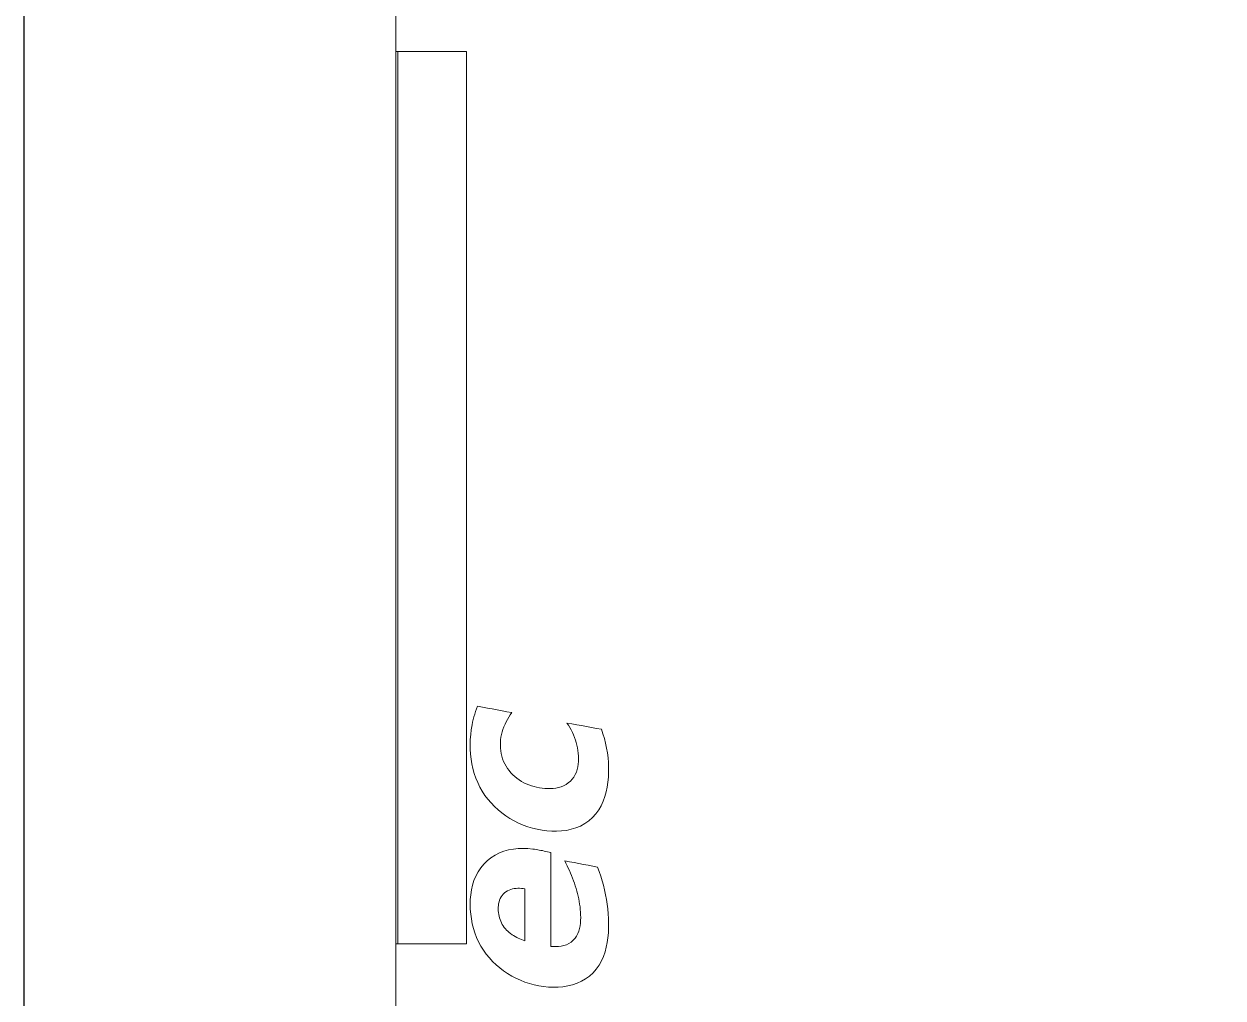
# Model space of a CAD drawing. Header units: millimetres. Extents: x 37984 to 70752, y 14140 to 37584.
# Drawn here: x 45890.52 to 45906.64, y 24617.67 to 24630.77 of the extents above; entities that cross this region are included whole.
import ezdxf

# ---------------------------------------------------------------- set-up
doc = ezdxf.new("R2010")
doc.units = ezdxf.units.MM
doc.set_wipeout_variables(frame=1)
doc.layers.add('000-PI-Oprema', color=30, linetype='Continuous', lineweight=5)
doc.layers.add('004-PI-DIN Šina', color=3, linetype='Continuous')

# ---------------------------------------------------------------- blocks, each defined once
blk = doc.blocks.new('*U464')
at = {"layer": '004-PI-DIN Šina'}
blk.add_lwpolyline([(280, -17.5), (280, 17.5), (0, 17.5), (0, -17.5)], close=True, dxfattribs=at)
blk = doc.blocks.new('F60-47290126')
blk.add_wipeout([(46615.131, 36167.854), (46650.831, 36167.854), (46650.831, 36078.354), (46615.131, 36078.354)]).dxf.layer = '000-PI-Oprema'
at = {"layer": '000-PI-Oprema'}
for p, q in [((46615.131, 36101.825), (46615.131, 36144.384)), ((46615.131, 36129.104), (46615.131, 36129.104)), ((46616.083, 36129.104), (46615.131, 36129.104)), ((46615.157, 36129.104), (46615.157, 36117.104)), ((46615.157, 36129.104), (46615.157, 36117.104)), ((46615.157, 36129.104), (46615.157, 36117.104)), ((46615.157, 36129.104), (46615.157, 36117.104)), ((46616.083, 36117.104), (46616.083, 36129.104)), ((46616.083, 36117.104), (46616.083, 36129.104)), ((46616.083, 36117.104), (46616.083, 36129.104)), ((46616.083, 36117.104), (46616.083, 36129.104)), ((46616.083, 36117.104), (46616.083, 36129.104)), ((46616.182, 36120.157), (46616.193, 36120.193)), ((46616.193, 36120.193), (46616.204, 36120.229)), ((46616.204, 36120.229), (46616.217, 36120.265)), ((46616.217, 36120.265), (46616.23, 36120.3)), ((46616.23, 36120.3), (46616.296, 36120.287)), ((46616.23, 36120.3), (46616.23, 36120.3)), ((46616.296, 36120.287), (46616.362, 36120.275)), ((46616.362, 36120.275), (46616.428, 36120.263)), ((46616.428, 36120.263), (46616.494, 36120.251)), ((46616.494, 36120.251), (46616.56, 36120.238)), ((46616.56, 36120.238), (46616.626, 36120.226)), ((46616.626, 36120.226), (46616.692, 36120.214)), ((46616.692, 36120.214), (46616.671, 36120.184)), ((46616.692, 36120.214), (46616.692, 36120.214)), ((46616.145, 36119.983), (46616.157, 36120.048)), ((46616.157, 36120.048), (46616.164, 36120.084)), ((46616.157, 36120.048), (46616.157, 36120.048)), ((46616.164, 36120.084), (46616.173, 36120.121)), ((46616.173, 36120.121), (46616.182, 36120.157)), ((46616.6, 36120.056), (46616.585, 36120.022)), ((46616.616, 36120.089), (46616.6, 36120.056)), ((46616.633, 36120.121), (46616.616, 36120.089)), ((46616.652, 36120.153), (46616.633, 36120.121)), ((46616.671, 36120.184), (46616.652, 36120.153)), ((46617.432, 36120.073), (46617.498, 36120.062)), ((46617.452, 36120.043), (46617.432, 36120.073)), ((46617.432, 36120.073), (46617.432, 36120.073)), ((46617.472, 36120.012), (46617.452, 36120.043)), ((46617.498, 36120.062), (46617.564, 36120.05)), ((46617.564, 36120.05), (46617.63, 36120.038)), ((46617.63, 36120.038), (46617.697, 36120.026)), ((46617.697, 36120.026), (46617.763, 36120.014)), ((46616.133, 36119.852), (46616.138, 36119.918)), ((46616.138, 36119.918), (46616.145, 36119.983)), ((46616.545, 36119.882), (46616.54, 36119.846)), ((46616.552, 36119.918), (46616.545, 36119.882)), ((46616.561, 36119.953), (46616.552, 36119.918)), ((46616.572, 36119.988), (46616.561, 36119.953)), ((46616.585, 36120.022), (46616.572, 36119.988)), ((46617.49, 36119.98), (46617.472, 36120.012)), ((46617.506, 36119.947), (46617.49, 36119.98)), ((46617.522, 36119.914), (46617.506, 36119.947)), ((46617.535, 36119.88), (46617.522, 36119.914)), ((46617.548, 36119.845), (46617.535, 36119.88)), ((46617.763, 36120.014), (46617.829, 36120.002)), ((46617.829, 36120.002), (46617.895, 36119.99)), ((46617.895, 36119.99), (46617.917, 36119.928)), ((46617.895, 36119.99), (46617.895, 36119.99)), ((46617.917, 36119.928), (46617.936, 36119.865)), ((46617.936, 36119.865), (46617.952, 36119.802)), ((46616.131, 36119.786), (46616.133, 36119.852)), ((46616.132, 36119.72), (46616.131, 36119.786)), ((46616.137, 36119.654), (46616.132, 36119.72)), ((46616.54, 36119.846), (46616.537, 36119.809)), ((46616.537, 36119.809), (46616.537, 36119.773)), ((46616.537, 36119.773), (46616.539, 36119.736)), ((46616.539, 36119.736), (46616.543, 36119.7)), ((46617.558, 36119.81), (46617.548, 36119.845)), ((46617.567, 36119.774), (46617.558, 36119.81)), ((46617.575, 36119.738), (46617.567, 36119.774)), ((46617.581, 36119.702), (46617.575, 36119.738)), ((46617.585, 36119.666), (46617.581, 36119.702)), ((46617.952, 36119.802), (46617.966, 36119.737)), ((46617.966, 36119.737), (46617.977, 36119.672)), ((46616.144, 36119.589), (46616.137, 36119.654)), ((46616.155, 36119.524), (46616.144, 36119.589)), ((46616.543, 36119.7), (46616.549, 36119.664)), ((46616.549, 36119.664), (46616.557, 36119.628)), ((46616.557, 36119.628), (46616.568, 36119.593)), ((46616.568, 36119.593), (46616.581, 36119.558)), ((46616.581, 36119.558), (46616.596, 36119.525)), ((46617.584, 36119.519), (46617.587, 36119.556)), ((46617.588, 36119.629), (46617.585, 36119.666)), ((46617.587, 36119.556), (46617.589, 36119.592)), ((46617.589, 36119.592), (46617.588, 36119.629)), ((46617.977, 36119.672), (46617.985, 36119.607)), ((46617.985, 36119.607), (46617.99, 36119.542)), ((46617.99, 36119.542), (46617.993, 36119.476)), ((46616.168, 36119.46), (46616.155, 36119.524)), ((46616.186, 36119.396), (46616.168, 36119.46)), ((46616.207, 36119.333), (46616.186, 36119.396)), ((46616.596, 36119.525), (46616.614, 36119.493)), ((46616.614, 36119.493), (46616.634, 36119.462)), ((46616.634, 36119.462), (46616.655, 36119.433)), ((46616.655, 36119.433), (46616.679, 36119.405)), ((46616.679, 36119.405), (46616.704, 36119.378)), ((46617.544, 36119.379), (46617.559, 36119.412)), ((46617.559, 36119.412), (46617.57, 36119.447)), ((46617.57, 36119.447), (46617.579, 36119.483)), ((46617.579, 36119.483), (46617.584, 36119.519)), ((46617.993, 36119.41), (46617.99, 36119.344)), ((46617.993, 36119.476), (46617.993, 36119.41)), ((46616.232, 36119.272), (46616.207, 36119.333)), ((46616.261, 36119.213), (46616.232, 36119.272)), ((46616.704, 36119.378), (46616.731, 36119.353)), ((46616.731, 36119.353), (46616.76, 36119.33)), ((46616.76, 36119.33), (46616.79, 36119.308)), ((46616.79, 36119.308), (46616.821, 36119.289)), ((46616.821, 36119.289), (46616.853, 36119.271)), ((46616.853, 36119.271), (46616.886, 36119.255)), ((46616.886, 36119.255), (46616.92, 36119.241)), ((46616.92, 36119.241), (46616.954, 36119.229)), ((46616.954, 36119.229), (46616.99, 36119.219)), ((46616.99, 36119.219), (46617.025, 36119.21)), ((46617.353, 36119.216), (46617.387, 36119.229)), ((46617.387, 36119.229), (46617.42, 36119.246)), ((46617.42, 36119.246), (46617.451, 36119.267)), ((46617.451, 36119.267), (46617.479, 36119.29)), ((46617.479, 36119.29), (46617.504, 36119.317)), ((46617.504, 36119.317), (46617.526, 36119.347)), ((46617.526, 36119.347), (46617.544, 36119.379)), ((46617.984, 36119.278), (46617.974, 36119.213)), ((46617.99, 36119.344), (46617.984, 36119.278)), ((46616.293, 36119.156), (46616.261, 36119.213)), ((46616.329, 36119.101), (46616.293, 36119.156)), ((46616.369, 36119.048), (46616.329, 36119.101)), ((46617.025, 36119.21), (46617.062, 36119.204)), ((46617.062, 36119.204), (46617.098, 36119.199)), ((46617.098, 36119.199), (46617.135, 36119.195)), ((46617.135, 36119.195), (46617.171, 36119.193)), ((46617.171, 36119.193), (46617.208, 36119.193)), ((46617.208, 36119.193), (46617.245, 36119.195)), ((46617.245, 36119.195), (46617.281, 36119.199)), ((46617.281, 36119.199), (46617.318, 36119.206)), ((46617.318, 36119.206), (46617.353, 36119.216)), ((46617.943, 36119.085), (46617.92, 36119.022)), ((46617.961, 36119.148), (46617.943, 36119.085)), ((46617.974, 36119.213), (46617.961, 36119.148)), ((46616.412, 36118.998), (46616.369, 36119.048)), ((46616.458, 36118.951), (46616.412, 36118.998)), ((46616.507, 36118.906), (46616.458, 36118.951)), ((46616.557, 36118.864), (46616.507, 36118.906)), ((46617.859, 36118.905), (46617.821, 36118.852)), ((46617.893, 36118.962), (46617.859, 36118.905)), ((46617.92, 36119.022), (46617.893, 36118.962)), ((46616.61, 36118.826), (46616.557, 36118.864)), ((46616.666, 36118.79), (46616.61, 36118.826)), ((46616.723, 36118.757), (46616.666, 36118.79)), ((46616.782, 36118.728), (46616.723, 36118.757)), ((46617.727, 36118.758), (46617.673, 36118.72)), ((46617.776, 36118.802), (46617.727, 36118.758)), ((46617.821, 36118.852), (46617.776, 36118.802)), ((46616.843, 36118.702), (46616.782, 36118.728)), ((46616.905, 36118.679), (46616.843, 36118.702)), ((46616.968, 36118.66), (46616.905, 36118.679)), ((46617.032, 36118.644), (46616.968, 36118.66)), ((46617.097, 36118.632), (46617.032, 36118.644)), ((46617.162, 36118.624), (46617.097, 36118.632)), ((46617.228, 36118.62), (46617.162, 36118.624)), ((46617.294, 36118.619), (46617.228, 36118.62)), ((46617.36, 36118.622), (46617.294, 36118.619)), ((46617.426, 36118.63), (46617.36, 36118.622)), ((46617.49, 36118.644), (46617.426, 36118.63)), ((46617.553, 36118.663), (46617.49, 36118.644)), ((46617.615, 36118.688), (46617.553, 36118.663)), ((46617.673, 36118.72), (46617.615, 36118.688)), ((46616.36, 36118.221), (46616.411, 36118.262)), ((46616.411, 36118.262), (46616.466, 36118.298)), ((46616.466, 36118.298), (46616.524, 36118.327)), ((46616.524, 36118.327), (46616.585, 36118.35)), ((46616.585, 36118.35), (46616.648, 36118.367)), ((46616.648, 36118.367), (46616.712, 36118.379)), ((46616.712, 36118.379), (46616.777, 36118.385)), ((46616.777, 36118.385), (46616.843, 36118.387)), ((46616.843, 36118.387), (46616.908, 36118.385)), ((46616.908, 36118.385), (46616.973, 36118.379)), ((46616.973, 36118.379), (46616.973, 36118.379)), ((46616.973, 36118.379), (46616.995, 36118.376)), ((46616.995, 36118.376), (46617.017, 36118.373)), ((46617.017, 36118.373), (46617.039, 36118.369)), ((46617.039, 36118.369), (46617.061, 36118.365)), ((46617.061, 36118.365), (46617.083, 36118.361)), ((46617.083, 36118.361), (46617.105, 36118.357)), ((46617.105, 36118.357), (46617.127, 36118.352)), ((46617.127, 36118.352), (46617.127, 36118.352)), ((46617.127, 36118.352), (46617.218, 36118.334)), ((46617.218, 36118.334), (46617.218, 36118.334)), ((46617.218, 36118.334), (46617.218, 36118.153)), ((46616.237, 36118.071), (46616.273, 36118.125)), ((46616.273, 36118.125), (46616.314, 36118.176)), ((46616.314, 36118.176), (46616.36, 36118.221)), ((46617.218, 36118.153), (46617.218, 36117.973)), ((46617.403, 36118.22), (46617.403, 36118.22)), ((46617.403, 36118.22), (46617.466, 36118.208)), ((46617.419, 36118.187), (46617.403, 36118.22)), ((46617.435, 36118.154), (46617.419, 36118.187)), ((46617.451, 36118.121), (46617.435, 36118.154)), ((46617.466, 36118.088), (46617.451, 36118.121)), ((46617.466, 36118.208), (46617.529, 36118.196)), ((46617.529, 36118.196), (46617.592, 36118.184)), ((46617.592, 36118.184), (46617.655, 36118.172)), ((46617.655, 36118.172), (46617.717, 36118.16)), ((46617.717, 36118.16), (46617.78, 36118.149)), ((46617.78, 36118.149), (46617.843, 36118.137)), ((46617.843, 36118.137), (46617.843, 36118.137)), ((46617.843, 36118.137), (46617.866, 36118.076)), ((46616.162, 36117.891), (46616.181, 36117.954)), ((46616.181, 36117.954), (46616.206, 36118.014)), ((46616.206, 36118.014), (46616.237, 36118.071)), ((46617.218, 36117.973), (46617.218, 36117.792)), ((46617.48, 36118.054), (46617.466, 36118.088)), ((46617.494, 36118.021), (46617.48, 36118.054)), ((46617.508, 36117.987), (46617.494, 36118.021)), ((46617.521, 36117.953), (46617.508, 36117.987)), ((46617.533, 36117.918), (46617.521, 36117.953)), ((46617.866, 36118.076), (46617.886, 36118.015)), ((46617.886, 36118.015), (46617.905, 36117.953)), ((46617.905, 36117.953), (46617.922, 36117.891)), ((46616.138, 36117.763), (46616.148, 36117.828)), ((46616.148, 36117.828), (46616.162, 36117.891)), ((46616.576, 36117.772), (46616.56, 36117.754)), ((46616.593, 36117.789), (46616.576, 36117.772)), ((46616.612, 36117.804), (46616.593, 36117.789)), ((46616.633, 36117.817), (46616.612, 36117.804)), ((46616.654, 36117.827), (46616.633, 36117.817)), ((46616.677, 36117.836), (46616.654, 36117.827)), ((46616.7, 36117.842), (46616.677, 36117.836)), ((46616.724, 36117.847), (46616.7, 36117.842)), ((46616.748, 36117.85), (46616.724, 36117.847)), ((46616.772, 36117.851), (46616.748, 36117.85)), ((46616.796, 36117.851), (46616.772, 36117.851)), ((46616.82, 36117.85), (46616.796, 36117.851)), ((46616.844, 36117.847), (46616.82, 36117.85)), ((46616.868, 36117.842), (46616.844, 36117.847)), ((46616.868, 36117.743), (46616.868, 36117.842)), ((46616.868, 36117.842), (46616.868, 36117.842)), ((46617.218, 36117.792), (46617.218, 36117.612)), ((46617.544, 36117.884), (46617.533, 36117.918)), ((46617.555, 36117.849), (46617.544, 36117.884)), ((46617.565, 36117.814), (46617.555, 36117.849)), ((46617.575, 36117.779), (46617.565, 36117.814)), ((46617.583, 36117.744), (46617.575, 36117.779)), ((46617.922, 36117.891), (46617.938, 36117.828)), ((46617.938, 36117.828), (46617.951, 36117.765)), ((46616.131, 36117.633), (46616.133, 36117.698)), ((46616.133, 36117.568), (46616.131, 36117.633)), ((46616.133, 36117.698), (46616.138, 36117.763)), ((46616.51, 36117.62), (46616.508, 36117.596)), ((46616.513, 36117.644), (46616.51, 36117.62)), ((46616.519, 36117.667), (46616.513, 36117.644)), ((46616.526, 36117.691), (46616.519, 36117.667)), ((46616.535, 36117.713), (46616.526, 36117.691)), ((46616.547, 36117.734), (46616.535, 36117.713)), ((46616.56, 36117.754), (46616.547, 36117.734)), ((46616.868, 36117.643), (46616.868, 36117.743)), ((46616.868, 36117.543), (46616.868, 36117.643)), ((46617.218, 36117.612), (46617.218, 36117.431)), ((46617.591, 36117.708), (46617.583, 36117.744)), ((46617.598, 36117.673), (46617.591, 36117.708)), ((46617.603, 36117.637), (46617.598, 36117.673)), ((46617.608, 36117.601), (46617.603, 36117.637)), ((46617.951, 36117.765), (46617.963, 36117.701)), ((46617.963, 36117.701), (46617.973, 36117.637)), ((46617.973, 36117.637), (46617.981, 36117.573)), ((46616.139, 36117.503), (46616.133, 36117.568)), ((46616.147, 36117.438), (46616.139, 36117.503)), ((46616.508, 36117.596), (46616.508, 36117.572)), ((46616.508, 36117.572), (46616.509, 36117.548)), ((46616.509, 36117.548), (46616.511, 36117.524)), ((46616.511, 36117.524), (46616.515, 36117.5)), ((46616.515, 36117.5), (46616.52, 36117.476)), ((46616.52, 36117.476), (46616.526, 36117.453)), ((46616.526, 36117.453), (46616.533, 36117.43)), ((46616.868, 36117.443), (46616.868, 36117.543)), ((46617.612, 36117.565), (46617.608, 36117.601)), ((46617.615, 36117.528), (46617.612, 36117.565)), ((46617.616, 36117.492), (46617.615, 36117.528)), ((46617.617, 36117.456), (46617.616, 36117.492)), ((46617.616, 36117.419), (46617.617, 36117.456)), ((46617.981, 36117.573), (46617.987, 36117.509)), ((46617.987, 36117.509), (46617.991, 36117.445)), ((46617.991, 36117.445), (46617.993, 36117.38)), ((46616.159, 36117.375), (46616.147, 36117.438)), ((46616.175, 36117.312), (46616.159, 36117.375)), ((46616.195, 36117.25), (46616.175, 36117.312)), ((46616.533, 36117.43), (46616.542, 36117.408)), ((46616.542, 36117.408), (46616.552, 36117.386)), ((46616.552, 36117.386), (46616.563, 36117.365)), ((46616.563, 36117.365), (46616.576, 36117.345)), ((46616.576, 36117.345), (46616.59, 36117.325)), ((46616.59, 36117.325), (46616.605, 36117.306)), ((46616.605, 36117.306), (46616.621, 36117.289)), ((46616.621, 36117.289), (46616.639, 36117.272)), ((46616.868, 36117.343), (46616.868, 36117.443)), ((46616.868, 36117.243), (46616.868, 36117.343)), ((46617.218, 36117.431), (46617.218, 36117.25)), ((46617.591, 36117.276), (46617.601, 36117.311)), ((46617.601, 36117.311), (46617.608, 36117.346)), ((46617.608, 36117.346), (46617.613, 36117.383)), ((46617.613, 36117.383), (46617.616, 36117.419)), ((46617.993, 36117.315), (46617.99, 36117.25)), ((46617.993, 36117.38), (46617.993, 36117.315)), ((46616.218, 36117.189), (46616.195, 36117.25)), ((46616.245, 36117.13), (46616.218, 36117.189)), ((46616.276, 36117.072), (46616.245, 36117.13)), ((46616.639, 36117.272), (46616.657, 36117.256)), ((46616.657, 36117.256), (46616.675, 36117.241)), ((46616.675, 36117.241), (46616.695, 36117.227)), ((46616.695, 36117.227), (46616.715, 36117.214)), ((46616.715, 36117.214), (46616.736, 36117.201)), ((46616.736, 36117.201), (46616.757, 36117.19)), ((46616.757, 36117.19), (46616.778, 36117.179)), ((46616.778, 36117.179), (46616.8, 36117.169)), ((46616.8, 36117.169), (46616.822, 36117.16)), ((46616.822, 36117.16), (46616.845, 36117.152)), ((46616.845, 36117.152), (46616.868, 36117.144)), ((46616.868, 36117.144), (46616.868, 36117.243)), ((46616.868, 36117.144), (46616.868, 36117.144)), ((46617.218, 36117.25), (46617.218, 36117.07)), ((46617.459, 36117.107), (46617.49, 36117.127)), ((46617.49, 36117.127), (46617.517, 36117.151)), ((46617.517, 36117.151), (46617.542, 36117.178)), ((46617.542, 36117.178), (46617.562, 36117.209)), ((46617.562, 36117.209), (46617.578, 36117.241)), ((46617.578, 36117.241), (46617.591, 36117.276)), ((46617.984, 36117.185), (46617.975, 36117.121)), ((46617.99, 36117.25), (46617.984, 36117.185)), ((46615.131, 36117.104), (46615.131, 36117.104)), ((46615.131, 36117.104), (46616.083, 36117.104)), ((46616.31, 36117.018), (46616.276, 36117.072)), ((46616.348, 36116.965), (46616.31, 36117.018)), ((46616.389, 36116.915), (46616.348, 36116.965)), ((46617.218, 36117.07), (46617.218, 36117.07)), ((46617.218, 36117.07), (46617.222, 36117.07)), ((46617.222, 36117.07), (46617.226, 36117.07)), ((46617.226, 36117.07), (46617.23, 36117.069)), ((46617.23, 36117.069), (46617.234, 36117.069)), ((46617.234, 36117.069), (46617.238, 36117.069)), ((46617.238, 36117.069), (46617.242, 36117.068)), ((46617.242, 36117.068), (46617.246, 36117.068)), ((46617.246, 36117.068), (46617.246, 36117.068)), ((46617.246, 36117.068), (46617.282, 36117.067)), ((46617.282, 36117.067), (46617.319, 36117.068)), ((46617.319, 36117.068), (46617.355, 36117.073)), ((46617.355, 36117.073), (46617.39, 36117.081)), ((46617.39, 36117.081), (46617.425, 36117.092)), ((46617.425, 36117.092), (46617.459, 36117.107)), ((46617.945, 36116.995), (46617.923, 36116.933)), ((46617.962, 36117.057), (46617.945, 36116.995)), ((46617.975, 36117.121), (46617.962, 36117.057)), ((46616.433, 36116.867), (46616.389, 36116.915)), ((46616.48, 36116.822), (46616.433, 36116.867)), ((46616.529, 36116.78), (46616.48, 36116.822)), ((46617.864, 36116.818), (46617.827, 36116.765)), ((46617.896, 36116.874), (46617.864, 36116.818)), ((46617.923, 36116.933), (46617.896, 36116.874)), ((46616.581, 36116.741), (46616.529, 36116.78)), ((46616.634, 36116.704), (46616.581, 36116.741)), ((46616.69, 36116.671), (46616.634, 36116.704)), ((46616.747, 36116.64), (46616.69, 36116.671)), ((46616.806, 36116.613), (46616.747, 36116.64)), ((46617.736, 36116.671), (46617.684, 36116.633)), ((46617.784, 36116.716), (46617.736, 36116.671)), ((46617.827, 36116.765), (46617.784, 36116.716)), ((46616.867, 36116.589), (46616.806, 36116.613)), ((46616.928, 36116.569), (46616.867, 36116.589)), ((46616.991, 36116.552), (46616.928, 36116.569)), ((46617.055, 36116.539), (46616.991, 36116.552)), ((46617.119, 36116.529), (46617.055, 36116.539)), ((46617.184, 36116.523), (46617.119, 36116.529)), ((46617.248, 36116.52), (46617.184, 36116.523)), ((46617.313, 36116.522), (46617.248, 36116.52)), ((46617.378, 36116.527), (46617.313, 36116.522)), ((46617.443, 36116.537), (46617.378, 36116.527)), ((46617.506, 36116.552), (46617.443, 36116.537)), ((46617.568, 36116.573), (46617.506, 36116.552)), ((46617.627, 36116.6), (46617.568, 36116.573)), ((46617.684, 36116.633), (46617.627, 36116.6))]:
    blk.add_line(p, q, dxfattribs=at)

msp = doc.modelspace()

# ---------------------------------------------------------------- block references
msp.add_blockref('*U464', (45890.52, 24624.404))

# ---------------------------------------------------------------- next in the draw order: block references
msp.add_blockref('F60-47290126', (-719.611, -11498.701))

doc.saveas('drawing.dxf')
